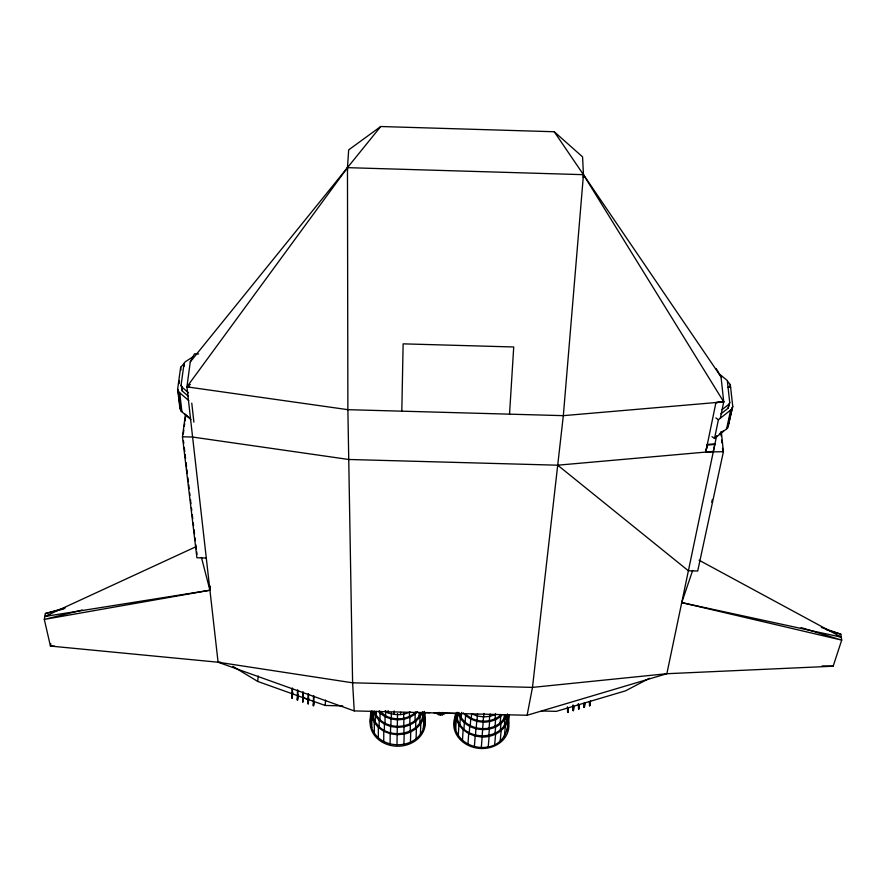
<?xml version="1.0" encoding="UTF-8"?>
<svg xmlns="http://www.w3.org/2000/svg" width="886" height="886" viewBox="0 0 886 886"><rect width="100%" height="100%" fill="white"/><g stroke="black" fill="none" stroke-linecap="round" stroke-linejoin="round"><path stroke-width="1.33" d="M378.333 738.016L378.355 727.461L374.28 722.577L371.843 716.973L371.19 711.037C361.632 754.972 432.058 756.566 424.638 712.377L423.22 728.857M423.53 712.355C422.201 733.22 393.14 740.175 379.175 726.797L379.186 720.429L375.265 715.744L373.383 711.436M421.138 712.344C414.57 727.871 391.966 730.64 380.016 719.764L380.028 713.197L378.521 711.403M383.727 741.815L383.782 731.271L378.355 727.461M384.38 730.452L384.413 724.095L379.186 720.429M385.011 723.264L385.056 716.708L380.028 713.197M415.988 711.735C408.302 719.698 395.3 720.739 385.654 715.877L385.687 710.561M410.14 711.857C403.374 715.423 395.178 715.312 388.068 712.842L388.09 710.506M390.084 744.284L390.194 733.752L383.782 731.271M390.516 732.822L390.593 726.476L384.413 724.095M390.914 725.545L390.981 718.989L385.056 716.708M391.313 718.059L391.368 712.743M394.17 714.437L394.226 710.926M396.983 745.248L397.149 734.715L390.194 733.752M397.183 733.752L397.282 727.406L390.593 726.476M397.316 726.431L397.415 719.875L390.981 718.989M397.449 718.9L397.526 713.595M400.561 714.625L400.594 712.278M401.812 411.17L403.13 343.846L513.725 346.98L509.539 414.161M403.628 718.369L403.739 713.053M403.761 725.867L403.894 719.31L409.963 717.328L415.213 714.083L417.649 711.502M403.894 733.165L404.016 726.808C412.2 725.014 419.765 719.653 422.744 711.613L422.522 718.003M403.927 744.628L404.149 734.106C412.666 732.235 420.518 726.642 423.597 718.28M409.421 716.475L409.52 712.488M409.797 723.895L409.963 717.328M410.185 731.094L410.34 724.748M410.451 742.479L410.716 731.947M415.025 720.65L415.213 714.083M415.623 727.716L415.8 721.348M416.077 738.957L416.398 728.414M419.067 716.364L419.2 712.422M419.82 723.242L420.03 716.874M420.429 734.306L420.784 723.751M424.416 711.436L424.372 712.532L429.821 712.665M445.226 713.485L442.291 714.847L438.913 714.758L439.024 712.344M440.597 714.991L440.719 712.577M442.291 714.847L442.402 712.433M455.67 729.854L454.839 723.94L455.459 713.352L456.301 719.288L455.67 729.854C459.978 743.011 475.206 749.578 488.219 746.92C503.68 744.572 509.815 728.657 508.841 714.692L506.958 731.149M457.132 712.255L457.065 713.363L433.907 712.776M507.722 714.67C506.748 740.984 464.441 743 457.386 719.067L457.763 712.687C464.386 733.663 498.907 735.823 507.025 715.002M342.793 705.909L325.195 705.466L325.539 700.073M458.272 735.446L458.926 724.892L456.301 719.288M459.9 724.438L460.299 718.07M505.961 714.681C498.918 732.512 471.308 732.988 461.274 717.616L461.606 712.366M462.459 740.308L463.145 729.776L458.926 724.892M463.943 729.112L464.364 722.766M465.161 722.101L465.604 715.545L463.256 712.842M354.234 710.904L352.606 682.807L347.877 409.675L347.467 167.653L348.674 149.878L380.736 126.521L554.248 131.748L582.567 156.877L583.453 174.675L563.33 415.656L532.486 687.392L527.115 715.268L354.234 710.904L218.078 662.219L50.436 646.071L44.3 619.425L45.363 613.522L65.276 607.896M313.522 695.809L313.367 705.666L313.965 701.612M313.854 695.92L313.688 705.677M313.367 705.666L313.633 701.601M308.184 693.893L308.029 703.772L308.738 698.367M308.372 703.783L308.527 694.015M308.029 703.772L308.406 698.356M467.963 744.107L468.694 733.597L463.145 729.776M469.259 732.766L469.702 726.431M303.211 692.11L302.735 701.889L302.89 691.999M302.735 701.889L303.123 696.474M303.056 701.9L303.444 696.485M470.267 725.601L470.732 719.055L465.604 715.545M499.937 715.722C491.907 722.112 480.367 722.755 471.297 718.225L471.585 714.249M297.497 690.083L297.353 699.984L298.095 694.569M297.851 690.205L297.696 699.995M297.353 699.984L297.751 694.558M474.398 746.577L475.173 736.078L468.694 733.597M475.472 735.147L475.937 728.801M476.236 727.882L476.723 721.337L470.732 719.055M292.159 688.167L292.015 698.09L292.745 692.675M292.48 688.289L292.336 698.102M292.015 698.09L292.424 692.664M477.022 720.407L477.521 713.673M482.648 728.768L483.169 722.223C490.124 722.112 497.567 720.063 502.296 714.714M483.169 721.248L483.59 715.954M481.308 747.54L482.139 737.041C492.993 737.274 504.444 731.315 507.988 720.584M482.139 736.067L482.648 729.732M471.463 713.784L477.344 716.021L483.667 716.885L483.944 713.385M489.316 720.717L489.77 715.412M483.667 716.885L489.98 716.331L490.18 713.994M489.061 728.203L489.615 721.658M488.817 735.48L489.36 729.145M488.219 746.92L489.116 736.421M495.041 718.823L495.507 713.518M302.503 697.437L257.715 681.434L258.214 675.974M495.03 726.221L495.606 719.676M495.03 733.42L495.595 727.074M494.654 744.772L495.595 734.272M500.136 722.976L500.734 716.431M500.346 730.031L500.933 723.685M500.158 741.25L501.144 730.728M504.023 718.69L504.4 714.758M504.389 725.556L504.998 719.199M504.344 736.598L505.363 726.066M506.914 720.318L507.523 713.95M583.187 177.421L583.453 174.675L347.467 167.653L186.924 386.861L218.078 662.219L352.606 682.807L532.486 687.392L666.859 673.714L833.161 666.206L841.7 640.113L840.836 634.199L821.355 627.476M210.082 588.891L210.381 586.211M198.597 353.957L194.455 353.835L190.268 361.898L186.924 386.861L347.877 409.675L563.33 415.656L723.729 401.879L721.027 376.86L716.198 368.543M206.283 558.014L196.913 557.759L182.472 436.776L185.418 414.615M183.302 433.963L183.823 430.064M184.332 426.177L184.676 423.574M185.019 420.983L185.539 417.096M188.353 396.263L182.317 391.08L181.087 385.211L184.078 363.349L185.174 361.842L193.203 356.681M181.564 389.264L181.929 386.517M190.9 419.565L181.065 411.038L179.891 408.191L180.268 405.456M179.891 408.191L177.632 389.153L180.644 367.302L183.513 364.113M179.127 383.583L179.504 380.858M649.504 678.266L625.461 690.87L585.059 702.831L584.361 707.382L584.705 702.941L579.566 704.459L578.879 708.999L579.211 704.569L574.05 706.098L573.386 710.627L573.696 706.197L568.557 707.726L567.915 712.233L568.225 707.825L556.286 711.358L541.446 710.982M590.619 701.081L589.555 705.743L590.264 701.18M454.839 723.94L455.803 718.092M50.845 643.723L50.436 646.071L54.555 646.171M371.223 721.647L371.688 719.31M714.858 444.44L707.261 445.093L705.754 452.059L715.932 402.576L723.729 401.879L720.329 418.103M711.99 436.643L714.504 438.492L718.402 419.754L731.526 409.365L732.766 406.574L730.319 384.624L727.55 381.29M716.652 435.679L666.859 673.714L527.115 715.268M705.754 452.059L707.36 444.429M729.743 387.315L730.319 384.624M720.949 413.873L728.082 408.236L729.721 402.477L727.295 380.515L719.532 374.158M729.721 402.477L728.082 408.236M714.504 438.492L726.609 428.835L730.629 410.074M715.002 443.764L713.363 451.406L557.704 465.194L348.741 459.48L192.605 437.053L182.472 436.776M726.609 428.835L727.495 428.126L731.526 409.365M711.768 502.229L712.344 499.527M728.27 426.365L732.312 407.593M732.766 406.574L727.495 428.126M721.348 432.091L723.408 451.683L697.692 571.027L688.389 570.783L557.704 465.194M801.088 627.609L841.7 640.113L681.733 602.602L692.664 570.44M190.268 361.898L380.736 126.521M719.443 433.93L723.264 430.884M722.134 409.609L728.934 404.249M190.291 384.469L186.924 386.861L189.67 386.938M201.432 557.427L209.927 590.231L44.832 616.468L195.872 546.773M489.98 716.331L495.861 714.404M44.832 616.468L50.07 614.906M45.363 613.522L63.947 608.915M82.287 610.044L44.3 619.425L209.927 590.231M707.36 444.495L714.958 443.797M715.932 402.576L723.729 401.879L583.453 174.675M705.799 452.07L723.408 451.683M397.415 719.875L403.894 719.31M397.282 727.406L404.016 726.808M397.149 734.715L404.149 734.106M822.108 665.918L833.161 666.206M218.078 662.219L220.835 662.285M728.048 387.271L730.618 387.348M720.971 401.801L723.729 401.879M476.723 721.337L483.169 722.223M475.173 736.078L482.139 737.041M681.733 602.602L841.268 637.156L699.032 560.185M826.439 629.747L840.836 634.199M325.195 705.466L308.151 699.442M837.403 635.749L841.268 637.156M438.913 714.758L436.023 713.252M384.834 711.115L388.068 712.842M232.874 666.372L257.715 681.434M466.401 714.88L471.297 718.225M385.654 715.877L379.418 710.816M715.855 417.904L718.402 419.754M181.087 385.211L181.84 387.027L188.552 392.786M177.632 389.153L178.817 392.022L188.751 400.561M184.975 414.039L188.751 417.306M374.457 711.17L376.262 715.29L380.016 719.764M372.297 711.059L372.928 716.752L375.265 722.123L379.175 726.797M554.248 131.748L721.027 376.86M458.859 712.466L461.274 717.616M507.224 721.736L507.8 725.269M456.567 713.374L457.386 719.067M423.962 720.628L424.261 722.987M179.703 392.775L181.94 411.802M178.817 392.022L181.065 411.038M178.064 390.205L180.323 409.232M183.446 440.663L183.767 443.399M184.266 447.508L184.753 451.616M185.074 454.363L185.562 458.472M186.049 462.581L186.547 466.689M186.868 469.425L187.356 473.534M187.843 477.643L188.341 481.751M188.663 484.498L189.15 488.607M189.637 492.716L189.969 495.451M190.457 499.56L190.944 503.669M191.431 507.778L191.764 510.524M192.251 514.633L192.738 518.742M193.226 522.851L193.558 525.586M194.045 529.695L194.532 533.804M195.02 537.913L195.341 540.648M195.839 544.757L196.327 548.877M196.648 551.613L196.98 554.348M181.84 387.027L182.317 391.08M180.644 367.302L180.965 370.027M184.078 363.349L184.377 366.051M191.775 403.163L193.89 422.146M720.761 431.958L721.193 436.045M721.625 440.143L721.913 442.867M722.489 448.316L722.777 451.04M589.711 701.69L589.877 705.754M589.378 701.679L589.555 705.743M584.195 703.329L584.361 707.382M583.863 703.318L584.029 707.382M578.735 704.946L578.879 708.999M578.348 703.584L578.558 708.988M573.198 705.212L573.386 710.627M572.865 705.212L573.054 710.616M567.782 708.18L567.915 712.233M567.417 706.818L567.605 712.233M347.467 167.653L347.489 170.4M372.917 711.635L372.928 716.752M371.843 716.973L371.876 727.572M375.265 715.744L375.265 722.123M374.28 722.577L374.302 733.154M376.262 711.336L376.262 715.29M508.254 720.362A27.621 23.645 5.3 0 1 479.149 748.382A27.621 23.645 5.3 0 1 455.648 715.511M424.571 716.885A27.632 23.678 0.1 0 1 396.939 746.211A27.632 23.678 0.1 0 1 371.334 715.534M307.807 699.32L302.824 697.548L307.807 699.32"/></g></svg>
